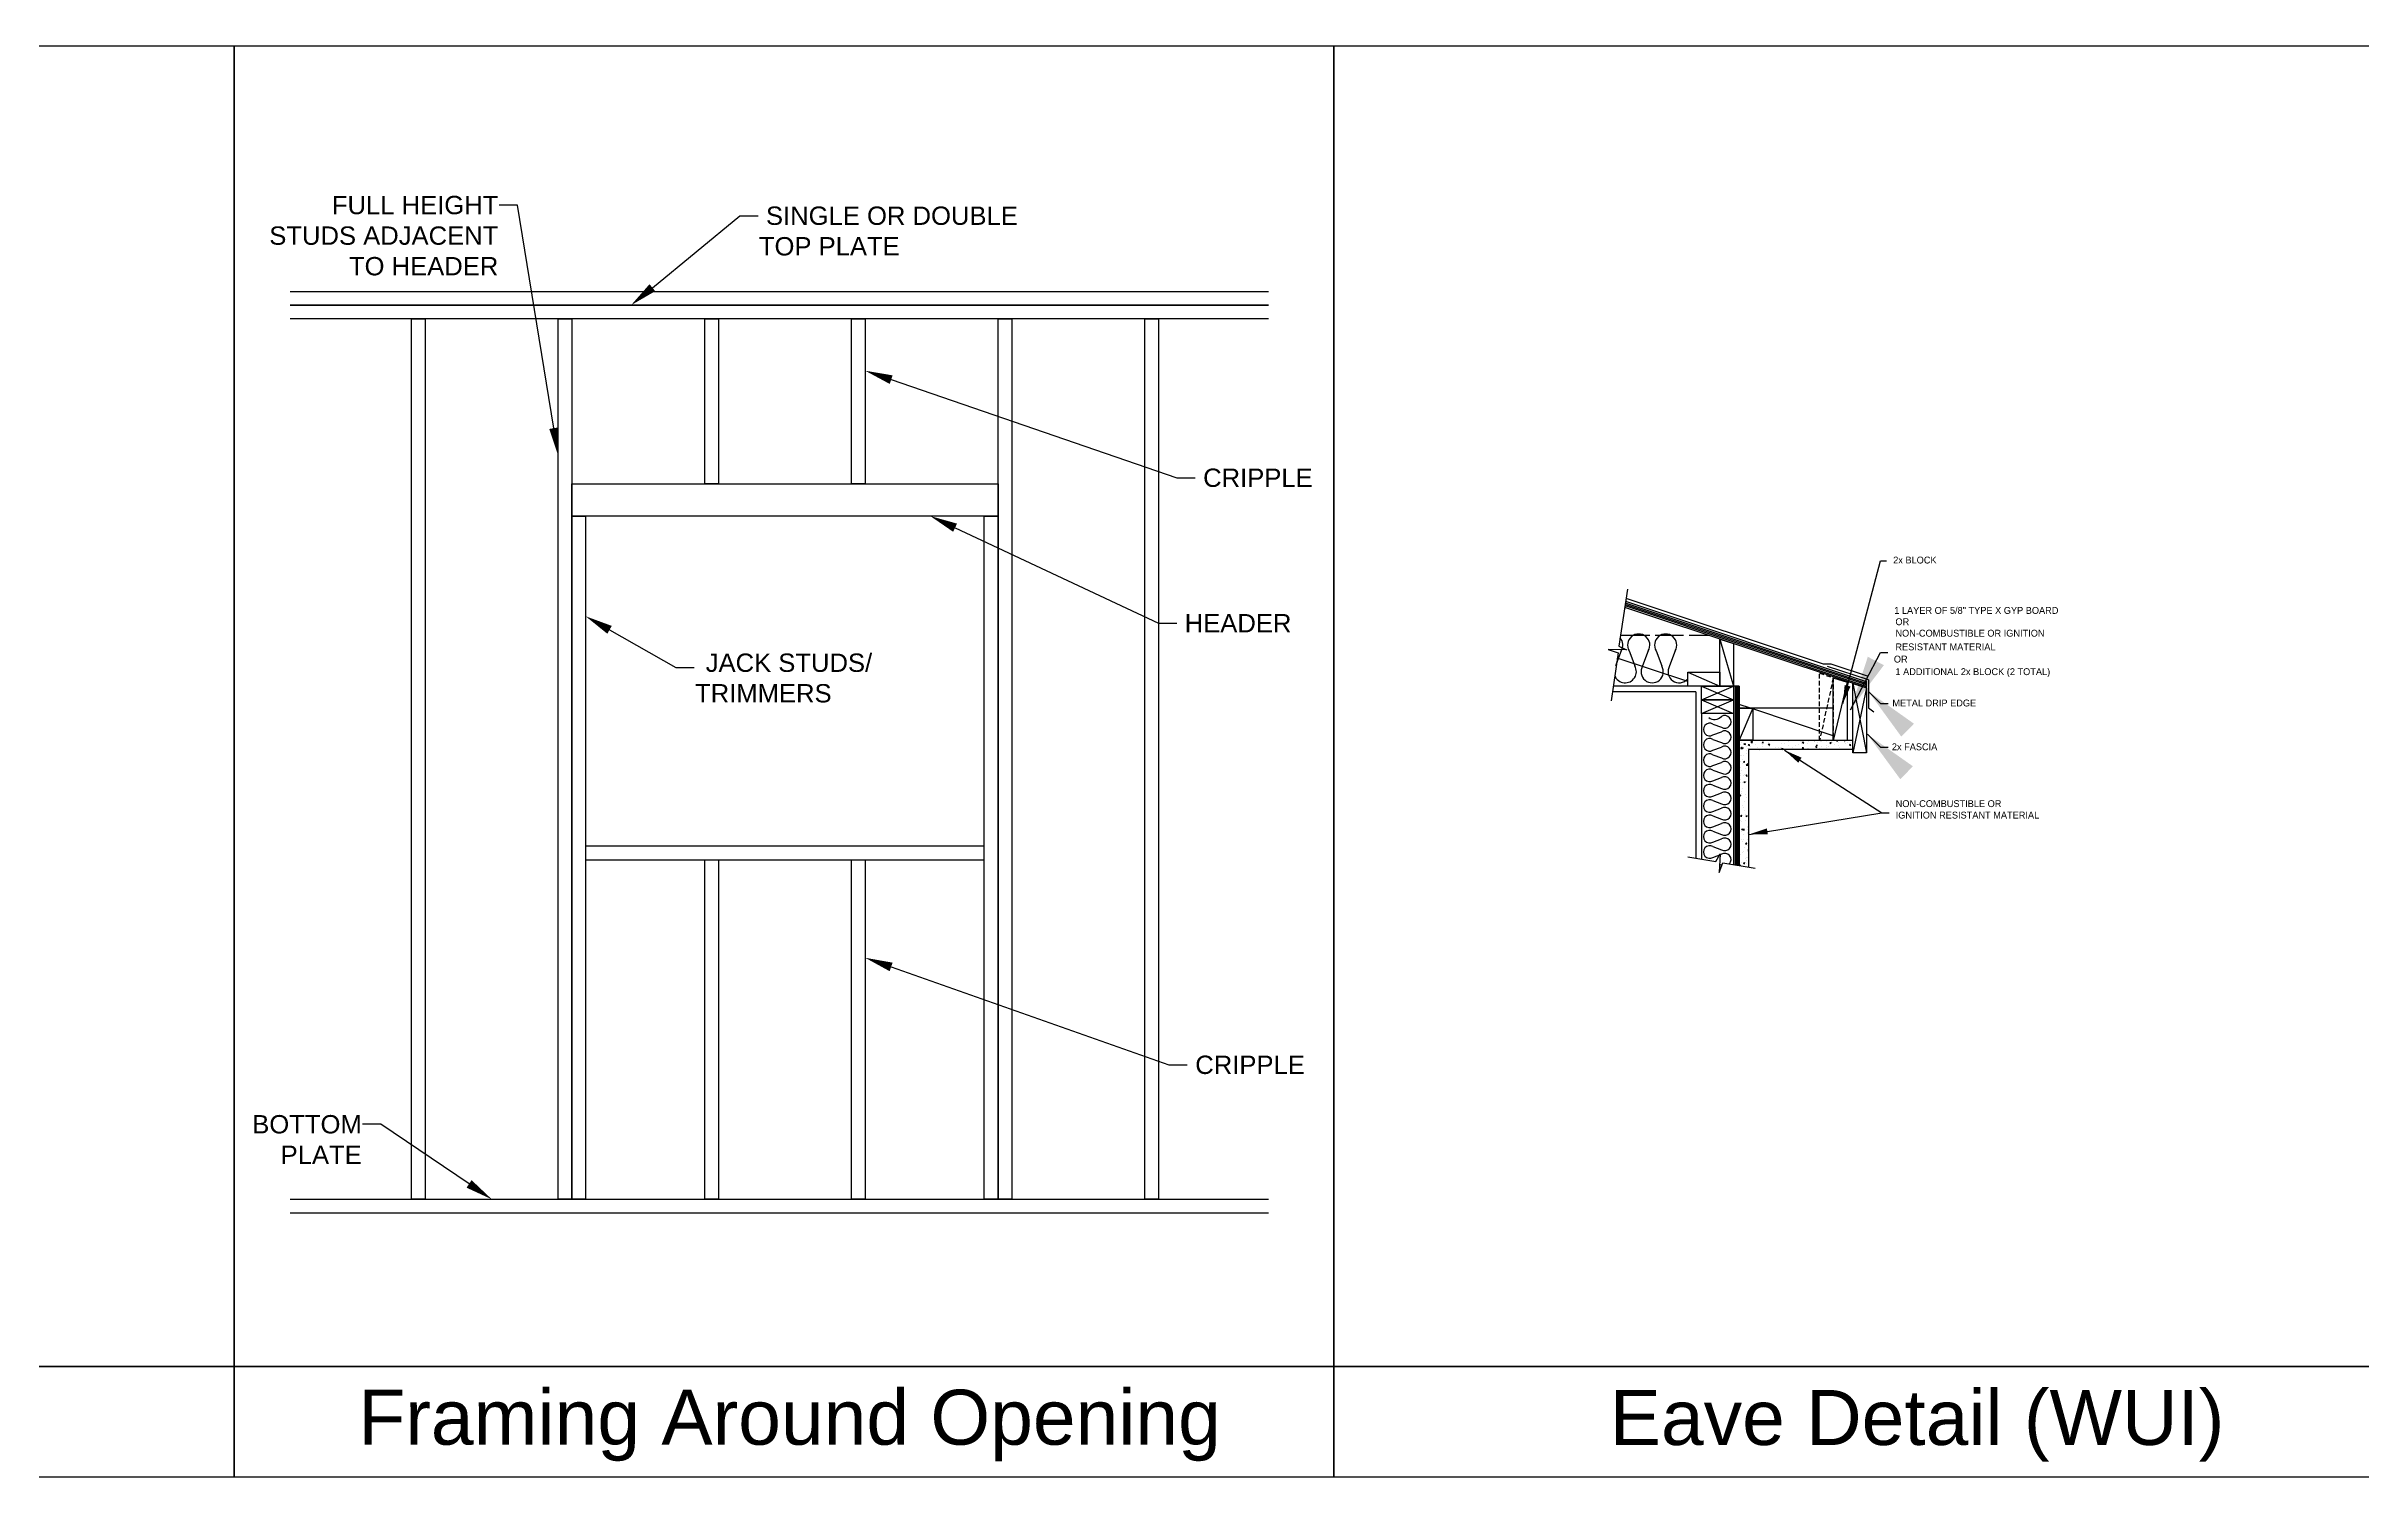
# Model space of a CAD drawing. Header units: inches. Extents: x -3572 to 2430, y -4559 to 3072.
# Drawn here: x 718.1 to 970.8, y 748.9 to 904.9 of the extents above; entities that cross this region are included whole.
import ezdxf
from ezdxf import colors
from ezdxf.entities.mleader import LeaderData, LeaderLine
from ezdxf.math import Vec2, Vec3

# ---------------------------------------------------------------- set-up
doc = ezdxf.new("R2010")
doc.units = ezdxf.units.IN
doc.header["$MEASUREMENT"] = 0
doc.linetypes.add('DASHED', pattern=[0.75, 0.5, -0.25])
doc.layers.add('Foundation - Schedules', color=7, linetype='Continuous')
doc.layers.add('Roof Framing - Details', color=7, linetype='Continuous')
doc.styles.add('1', font='1')
doc.styles.get("Standard").update_dxf_attribs({"font": 'arial.ttf'})
doc.dimstyles.get("Standard").update_dxf_attribs({"dimscale": 0.7, "dimtxt": 6, "dimasz": 6, "dimexe": 1, "dimexo": 3, "dimgap": 3, "dimtad": 0, "dimtih": 1, "dimtoh": 1, "dimdec": 4, "dimzin": 1, "dimdsep": 46, "dimlunit": 4, "dimtxsty": 'Standard', "dimblk": 'OBLIQUE', "dimcen": 0.09, "dimadec": 0, "dimazin": 0, "dimtfac": 1, "dimtdec": 4, "dimtofl": 0, "dimtmove": 0, "dimatfit": 3, "dimfxl": 1, "dimtolj": 1, "dimtzin": 0, "dimarcsym": 0})

# ---------------------------------------------------------------- blocks, each defined once
blk = doc.blocks.new('_Oblique')
at = {"color": 0, "linetype": 'ByBlock', "lineweight": -2}
blk.add_line((-0.5, -0.5), (0.5, 0.5), dxfattribs=at)
blk = doc.blocks.new('*X127')
at = {"color": 0}
for p, q in [((-149.72, -27.86), (-149.64, -27.78)), ((-149.54, -27.89), (-149.55, -27.78)), ((-150.1, -27.86), (-150.1, -27.86)), ((-150.07, -29.15), (-150.07, -29.15)), ((-150.05, -29.71), (-150.05, -29.71)), ((-150.03, -28.32), (-149.93, -28.2)), ((-150.03, -28.32), (-149.91, -28.33)), ((-150.02, -28.39), (-150.02, -28.39)), ((-150.02, -29.05), (-150.02, -29.05)), ((-150, -28.38), (-150, -28.38)), ((-149.95, -28.16), (-149.95, -28.16)), ((-149.91, -28.33), (-149.93, -28.2)), ((-149.93, -28.27), (-149.79, -28.22)), ((-149.93, -28.27), (-149.83, -28.34)), ((-149.87, -29.5), (-149.87, -29.5)), ((-149.83, -28.34), (-149.79, -28.22)), ((-149.82, -29.94), (-149.82, -29.94)), ((-149.79, -29.07), (-149.79, -29.07)), ((-149.75, -29.82), (-149.65, -29.71)), ((-149.75, -29.82), (-149.63, -29.83)), ((-149.72, -27.86), (-149.54, -27.89)), ((-149.63, -29.83), (-149.65, -29.71)), ((-149.47, -28.6), (-149.47, -28.6)), ((-149.45, -30.14), (-149.3, -29.97)), ((-149.45, -30.14), (-149.28, -30.16)), ((-149.42, -28.93), (-149.42, -28.93)), ((-149.28, -30.16), (-149.3, -29.97)), ((-149.27, -28.29), (-149.27, -28.29)), ((-150.21, -30.97), (-150.21, -30.97)), ((-150.14, -32.38), (-150.14, -32.38)), ((-150.13, -32), (-150.13, -32)), ((-150.12, -31.71), (-150.12, -31.71)), ((-150.11, -31.28), (-150.11, -31.28)), ((-150.1, -31.05), (-150.1, -31.05)), ((-150.07, -30.38), (-150.07, -30.38)), ((-149.95, -30.69), (-149.95, -30.69)), ((-149.9, -32.69), (-149.9, -32.69)), ((-149.88, -32.03), (-149.88, -32.03)), ((-149.79, -31.23), (-149.79, -31.23)), ((-149.71, -31.97), (-149.57, -31.92)), ((-149.71, -31.97), (-149.61, -32.04)), ((-149.61, -31.21), (-149.61, -31.21)), ((-149.61, -32.04), (-149.57, -31.92)), ((-149.58, -30.49), (-149.58, -30.49)), ((-149.54, -32.03), (-149.54, -32.03)), ((-149.47, -31.13), (-149.47, -31.13)), ((-149.47, -31.33), (-149.38, -31.21)), ((-149.47, -31.33), (-149.35, -31.34)), ((-149.35, -31.34), (-149.38, -31.21)), ((-149.38, -31.9), (-149.38, -31.9)), ((-149.22, -30.52), (-149.22, -30.52)), ((-149.22, -30.52), (-149.22, -30.53)), ((-150.2, -33.43), (-150.06, -33.37)), ((-150.2, -33.43), (-150.1, -33.49)), ((-150.19, -33.71), (-150.19, -33.71)), ((-150.17, -33.04), (-150.17, -33.04)), ((-150.1, -33.49), (-150.06, -33.37)), ((-149.96, -33.22), (-149.96, -33.22)), ((-149.93, -33.05), (-149.93, -33.05)), ((-149.88, -34.56), (-149.88, -34.56)), ((-149.72, -34.82), (-149.72, -34.82)), ((-149.69, -34.1), (-149.69, -34.1)), ((-149.65, -35.13), (-149.65, -35.13)), ((-149.51, -33.32), (-149.51, -33.32)), ((-149.48, -33.66), (-149.48, -33.66)), ((-149.26, -34.11), (-149.26, -34.11)), ((-150.07, -35.71), (-149.98, -35.6)), ((-150.07, -35.71), (-149.95, -35.72)), ((-150.05, -36.15), (-150.05, -36.15)), ((-150.01, -36.3), (-150.01, -36.3)), ((-150.01, -37.44), (-150.01, -37.44)), ((-149.95, -35.72), (-149.98, -35.6)), ((-149.98, -37.13), (-149.84, -37.08)), ((-149.98, -37.13), (-149.88, -37.2)), ((-149.97, -35.76), (-149.97, -35.76)), ((-149.89, -37.1), (-149.89, -37.1)), ((-149.88, -37.2), (-149.84, -37.08)), ((-149.8, -37.22), (-149.7, -37.1)), ((-149.8, -37.22), (-149.68, -37.23)), ((-149.8, -37.71), (-149.8, -37.71)), ((-149.68, -37.23), (-149.7, -37.1)), ((-149.49, -35.51), (-149.49, -35.51)), ((-149.49, -35.68), (-149.35, -35.63)), ((-149.49, -35.68), (-149.39, -35.75)), ((-149.49, -36.2), (-149.49, -36.2)), ((-149.39, -35.75), (-149.35, -35.63)), ((-149.37, -37.22), (-149.37, -37.22)), ((-149.3, -37.55), (-149.3, -37.55)), ((-149.3, -37.64), (-149.3, -37.64)), ((-149.28, -36.89), (-149.28, -36.89)), ((-149.28, -36.92), (-149.28, -36.92)), ((-149.25, -36.22), (-149.25, -36.22)), ((-149.23, -35.4), (-149.23, -35.4)), ((-149.23, -35.56), (-149.23, -35.56)), ((-150.16, -39.26), (-150.16, -39.26)), ((-150.12, -39.91), (-150.12, -39.91)), ((-149.97, -38.29), (-149.97, -38.29)), ((-149.89, -39.63), (-149.89, -39.63)), ((-149.83, -38.43), (-149.83, -38.43)), ((-149.77, -38.23), (-149.77, -38.23)), ((-149.73, -39.52), (-149.73, -39.52)), ((-149.6, -39.12), (-149.6, -39.12)), ((-149.52, -38.72), (-149.42, -38.61)), ((-149.52, -38.72), (-149.4, -38.73)), ((-149.49, -38.73), (-149.49, -38.73)), ((-149.49, -40.32), (-149.49, -40.32)), ((-149.4, -38.73), (-149.42, -38.61)), ((-149.4, -40.22), (-149.4, -40.22)), ((-149.37, -39.55), (-149.37, -39.55)), ((-149.35, -38.89), (-149.35, -38.89)), ((-149.32, -38.22), (-149.32, -38.22)), ((-149.27, -39.39), (-149.22, -39.37)), ((-149.27, -39.39), (-149.22, -39.42)), ((-149.24, -40.23), (-149.22, -40.2)), ((-149.24, -40.23), (-149.22, -40.23)), ((-150.16, -41.1), (-150.11, -41.04)), ((-150.1, -41.11), (-150.11, -41.04)), ((-149.98, -40.82), (-149.98, -40.82)), ((-149.76, -40.84), (-149.62, -40.78)), ((-149.76, -40.84), (-149.66, -40.9)), ((-149.66, -40.9), (-149.62, -40.78)), ((-149.42, -40.88), (-149.42, -40.88)), ((-149.38, -40.53), (-149.38, -40.53))]:
    blk.add_line(p, q, dxfattribs=at)

msp = doc.modelspace()

# ---------------------------------------------------------------- linework, layer by layer
at = {"color": 0}
for p, q in [((916.72853, 835.12211), (890.39165, 843.90107)), ((916.72853, 835.27362), (890.41355, 844.04528)), ((916.72853, 835.43461), (890.43682, 844.19852)), ((916.72853, 835.61046), (890.46224, 844.36589)), ((912.03206, 837.53016), (890.51343, 844.70304)), ((916.72853, 834.95165), (890.36701, 843.73882)), ((893.08633, 840.65414), (889.98605, 840.65414)), ((896.76239, 840.65414), (893.6621, 840.65414)), ((899.62106, 840.65414), (897.38244, 840.65414)), ((900.72853, 840.28498), (901.21365, 838.62561)), ((897.23209, 835.65295), (889.54686, 838.2147)), ((897.23209, 836.66359), (900.73209, 835.16359)), ((901.21365, 838.62561), (902.22853, 835.15414)), ((912.89484, 837.53016), (912.03206, 837.53016)), ((916.93854, 835.82805), (912.49734, 837.30845)), ((916.93854, 836.18226), (912.89484, 837.53016)), ((898.10353, 834.52914), (889.02402, 834.52914)), ((898.72853, 835.15414), (889.11268, 835.15414)), ((898.10353, 834.52914), (898.10353, 816.38765)), ((898.72853, 833.65414), (902.22853, 835.15414)), ((898.72853, 835.15414), (902.22853, 833.65414)), ((899.59239, 835.15414), (899.56404, 835.16359)), ((902.22853, 835.15414), (902.22853, 815.70035)), ((902.85353, 835.15414), (902.2294, 835.15414)), ((902.39885, 835.15414), (902.39885, 815.67197)), ((902.54094, 835.15414), (902.54094, 815.6483)), ((902.70197, 835.15414), (902.70197, 815.62147)), ((902.85353, 835.14397), (902.85353, 815.59621)), ((914.61227, 835.56582), (913.11227, 829.221)), ((915.22853, 835.45165), (916.72853, 827.88183)), ((916.72853, 834.95165), (915.22853, 827.88183)), ((916.72853, 834.95165), (916.72853, 835.74222)), ((916.93854, 835.82805), (916.93854, 832.79997)), ((898.72853, 833.65414), (902.22853, 832.15414)), ((898.72853, 832.15414), (902.22853, 833.65414)), ((898.72853, 832.15414), (898.72853, 816.28351)), ((904.33709, 832.74483), (902.83709, 829.24483)), ((913.11227, 832.74483), (902.83918, 832.74483)), ((904.08147, 832.74483), (902.85353, 833.15414)), ((913.11227, 829.73456), (904.33709, 832.65962)), ((916.93854, 832.79997), (917.53645, 832.33506)), ((915.22853, 829.23093), (902.83918, 829.23093)), ((903.06056, 828.96832), (903.06056, 828.96832)), ((903.96517, 828.76041), (903.83981, 828.73729)), ((903.95483, 828.64089), (903.83993, 828.73731)), ((903.95483, 828.64089), (903.96529, 828.76043)), ((904.29747, 829.11501), (904.10753, 829.09291)), ((904.26999, 828.93716), (904.10763, 829.09294)), ((904.26999, 828.93716), (904.29757, 829.11503)), ((904.6194, 828.80811), (904.6194, 828.80811)), ((904.65778, 829.16755), (904.65563, 829.17315)), ((904.65778, 829.16755), (904.66155, 829.17315)), ((905.26433, 828.91633), (905.26433, 828.91633)), ((905.34231, 828.78265), (905.34231, 828.78265)), ((905.46956, 829.03791), (905.34419, 829.01479)), ((905.45922, 828.91839), (905.34431, 829.01481)), ((905.45922, 828.91839), (905.46968, 829.03794)), ((906.03141, 829.01397), (906.03141, 829.01397)), ((906.17506, 828.78038), (906.0542, 828.82093)), ((906.10808, 828.68091), (906.05432, 828.82095)), ((906.10808, 828.68091), (906.17518, 828.7804)), ((906.1609, 828.85069), (906.1609, 828.85069)), ((907.45154, 828.88291), (907.45154, 828.88291)), ((907.79692, 828.91043), (907.79692, 828.91043)), ((908.23159, 828.69866), (908.23159, 828.69866)), ((908.24462, 829.13096), (908.24462, 829.13096)), ((908.9545, 828.6732), (908.9545, 828.6732)), ((909.26661, 828.74149), (909.26661, 828.74149)), ((909.53526, 829.16318), (909.53526, 829.16318)), ((909.6436, 828.90452), (909.6436, 828.90452)), ((909.69002, 829.16303), (909.69002, 829.16303)), ((909.8809, 829.00092), (909.76004, 829.04148)), ((909.81391, 828.90147), (909.76016, 829.0415)), ((909.81391, 828.90147), (909.88102, 829.00095)), ((910.3295, 828.90454), (910.3295, 828.90454)), ((910.35581, 829.13871), (910.35581, 829.13871)), ((911.0216, 829.11439), (911.0216, 829.11439)), ((911.05495, 829.11535), (911.05495, 829.11535)), ((911.36159, 828.7134), (911.23622, 828.69027)), ((911.35125, 828.59388), (911.23634, 828.6903)), ((911.35033, 829.02176), (911.35033, 829.02176)), ((911.35125, 828.59388), (911.36171, 828.71343)), ((911.68739, 829.09008), (911.68739, 829.09008)), ((911.77786, 829.08989), (911.77786, 829.08989)), ((912.35318, 829.06576), (912.35318, 829.06576)), ((912.36694, 828.62386), (912.36694, 828.62386)), ((912.86597, 828.9909), (912.74061, 828.96778)), ((912.85563, 828.87139), (912.74073, 828.96781)), ((912.85563, 828.87139), (912.86609, 828.99093)), ((912.86208, 828.89864), (912.86208, 828.89864)), ((913.01896, 829.04144), (913.01896, 829.04144)), ((913.25579, 828.79507), (913.25579, 828.79507)), ((913.51975, 829.12202), (913.50013, 829.17315)), ((913.51975, 829.12202), (913.55424, 829.17315)), ((913.65758, 828.65608), (913.65758, 828.65608)), ((913.68475, 829.01712), (913.68475, 829.01712)), ((914.36002, 829.14889), (914.33111, 829.17315)), ((914.35054, 828.9928), (914.35054, 828.9928)), ((914.36002, 829.14889), (914.36214, 829.17315)), ((914.45066, 828.90413), (914.45066, 828.90413)), ((914.66714, 829.00589), (914.66714, 829.00589)), ((915.03704, 828.73484), (914.91618, 828.7754)), ((914.97005, 828.63539), (914.9163, 828.77543)), ((914.97005, 828.63539), (915.03716, 828.73487)), ((915.01633, 828.96848), (915.01633, 828.96848)), ((903.1821, 828.36746), (903.1821, 828.36746)), ((903.20804, 828.59729), (903.20804, 828.59729)), ((903.2841, 828.32237), (903.2841, 828.32237)), ((903.63187, 828.51967), (903.63187, 828.51967)), ((903.84789, 828.34314), (903.84789, 828.34314)), ((915.22853, 828.23093), (903.86998, 828.23093)), ((903.86998, 828.23093), (903.86998, 815.42686)), ((904.07718, 828.57041), (904.07718, 828.57041)), ((904.51368, 828.31882), (904.51368, 828.31882)), ((904.8252, 828.4371), (904.8252, 828.4371)), ((905.09917, 828.18094), (905.09917, 828.18094)), ((905.17946, 828.2945), (905.17946, 828.2945)), ((905.36782, 828.60264), (905.36782, 828.60264)), ((905.40822, 828.28197), (905.40822, 828.28197)), ((905.84525, 828.27018), (905.84525, 828.27018)), ((906.13113, 828.25651), (906.13113, 828.25651)), ((906.16445, 828.51378), (906.16445, 828.51378)), ((906.51104, 828.24586), (906.51104, 828.24586)), ((906.82023, 828.48783), (906.82023, 828.48783)), ((907.17683, 828.22154), (907.17683, 828.22154)), ((907.18289, 828.46122), (907.18289, 828.46122)), ((907.35778, 828.4312), (907.35778, 828.4312)), ((907.62536, 828.29374), (907.5045, 828.3343)), ((907.55838, 828.19428), (907.50462, 828.33432)), ((907.55838, 828.19428), (907.62548, 828.29377)), ((907.84261, 828.19722), (907.84261, 828.19722)), ((908.69704, 828.50788), (908.69704, 828.50788)), ((909.85721, 828.4359), (909.73184, 828.41277)), ((909.84687, 828.31638), (909.73196, 828.4128)), ((909.84687, 828.31638), (909.85732, 828.43593)), ((909.89036, 828.42531), (909.89036, 828.42531)), ((910.28323, 828.34359), (910.28323, 828.34359)), ((910.43242, 828.37838), (910.43242, 828.37838)), ((911.3312, 828.51429), (911.21034, 828.55485)), ((911.26421, 828.41484), (911.21046, 828.55487)), ((911.22962, 828.50198), (911.22962, 828.50198)), ((911.26421, 828.41484), (911.33132, 828.51432)), ((911.57387, 828.37581), (911.57387, 828.37581)), ((911.84378, 828.58921), (911.84378, 828.58921)), ((912.42295, 828.41941), (912.42295, 828.41941)), ((912.56669, 828.56375), (912.56669, 828.56375)), ((913.38894, 828.23439), (913.38894, 828.23439)), ((913.7622, 828.49609), (913.7622, 828.49609)), ((914.04461, 828.26893), (914.04461, 828.26893)), ((914.95553, 828.41351), (914.95553, 828.41351)), ((915.23869, 828.29187), (915.17287, 828.28421)), ((915.22853, 828.23093), (915.17297, 828.28424))]:
    msp.add_line(p, q, dxfattribs=at)
at = {"color": 0, "linetype": 'Continuous'}
for p, q in [((889.98088, 838.99956), (889.36628, 837.34575)), ((890.83821, 838.99956), (891.45281, 837.34575)), ((892.92474, 838.99956), (892.31014, 837.34575)), ((893.78207, 838.99956), (894.39666, 837.34575)), ((895.86859, 838.99956), (895.25399, 837.34575)), ((899.9812, 831.00923), (900.91891, 830.66075)), ((899.9812, 829.82617), (900.91891, 830.17465)), ((899.9812, 829.34006), (900.91891, 828.99159)), ((899.9812, 828.157), (900.91891, 828.50548)), ((899.9812, 827.6709), (900.91891, 827.32242)), ((899.9812, 826.48784), (900.91891, 826.83631)), ((899.9812, 826.00173), (900.91891, 825.65325)), ((899.9812, 824.81867), (900.91891, 825.16715)), ((899.9812, 824.33256), (900.91891, 823.98409)), ((899.9812, 823.1495), (900.91891, 823.49798)), ((899.9812, 822.6634), (900.91891, 822.31492)), ((899.9812, 821.48034), (900.91891, 821.82881)), ((899.9812, 820.99423), (900.91891, 820.64575)), ((899.9812, 819.81117), (900.91891, 820.15965)), ((899.9812, 819.32506), (900.91891, 818.97659)), ((899.9812, 818.142), (900.91891, 818.49048)), ((899.9812, 817.6559), (900.91891, 817.30742)), ((899.9812, 816.47284), (900.91891, 816.82131)), ((900.70176, 815.71895), (900.91891, 815.63825))]:
    msp.add_line(p, q, dxfattribs=at)
at = {"color": 0, "linetype": 'DASHED'}
msp.add_line((913.11227, 836.06488), (911.61462, 829.221), dxfattribs=at)
for points in [[(618.62703, 904.92992), (618.62703, 760.92992), (738.62703, 760.92992), (738.62703, 904.92992), (618.62703, 904.92992)], [(738.62703, 904.92992), (738.62703, 760.92992), (858.62703, 760.92992), (858.62703, 904.92992), (738.62703, 904.92992)], [(858.62703, 904.92992), (858.62703, 760.92992), (978.62703, 760.92992), (978.62703, 904.92992), (858.62703, 904.92992)], [(618.62703, 760.92992), (618.62703, 748.92992), (738.62703, 748.92992), (738.62703, 760.92992), (618.62703, 760.92992)], [(738.62703, 760.92992), (738.62703, 748.92992), (858.62703, 748.92992), (858.62703, 760.92992), (738.62703, 760.92992)], [(858.62703, 760.92992), (858.62703, 748.92992), (978.62703, 748.92992), (978.62703, 760.92992), (858.62703, 760.92992)]]:
    msp.add_lwpolyline(points)
at = {"color": 0}
for points in [[(890.67051, 845.7374), (889.72651, 839.52104), (890.56291, 839.09594), (888.55872, 839.14158), (889.62632, 838.77481), (888.88323, 833.53673)], [(900.72853, 838.62561), (900.72853, 840.28498)], [(900.72853, 840.28498), (902.22853, 839.78498), (902.22853, 838.62561)], [(902.22853, 838.75388), (902.22853, 835.15414), (900.72853, 835.15414), (900.72853, 838.75388)], [(897.25346, 816.52928), (900.31159, 816.01975), (900.76294, 816.84228), (900.65392, 814.84053), (901.05428, 815.896), (904.59297, 815.3064)]]:
    msp.add_lwpolyline(points, dxfattribs=at)
for points in [[(897.23209, 835.16359), (897.23209, 836.66359), (900.73209, 836.66359), (900.73209, 835.16359)], [(898.72853, 833.65414), (898.72853, 835.15414), (902.22853, 835.15414), (902.22853, 833.65414)], [(913.11227, 836.06488), (914.61227, 835.56582), (914.61227, 829.221), (913.11227, 829.221)], [(915.22853, 835.45165), (916.72853, 834.95165), (916.72853, 827.88183), (915.22853, 827.88183)], [(898.72853, 832.15414), (898.72853, 833.65414), (902.22853, 833.65414), (902.22853, 832.15414)], [(902.83709, 832.74483), (904.33709, 832.74483), (904.33709, 829.24483), (902.83709, 829.24483)]]:
    msp.add_lwpolyline(points, close=True, dxfattribs=at)
at = {"color": 0, "linetype": 'DASHED'}
msp.add_lwpolyline([(911.61462, 836.5641), (913.11227, 836.06488), (913.11462, 829.221), (911.61462, 829.221)], close=True, dxfattribs=at)
at = {"color": 0, "linetype": 'Continuous'}
for centre, radius, start, end in [((888.93762, 839.62089), 1.21426, 329.2237778, 40.470697), ((891.88147, 839.62089), 1.21426, 329.2237778, 210.7762222), ((894.82533, 839.62089), 1.21426, 329.2237778, 210.7762222), ((890.40954, 836.72443), 1.21426, 200.7866033, 30.7762222), ((893.3534, 836.72443), 1.21426, 149.2237778, 30.7762222), ((896.29726, 836.72443), 1.21426, 149.2237778, 320.342463), ((900.14821, 832.567), 1.05687, 233.3018016, 316.8219903), ((901.2712, 831.25228), 0.68849, 239.2237778, 120.7762222), ((899.62891, 830.4177), 0.68849, 59.2237778, 300.7762222), ((899.62891, 828.74853), 0.68849, 59.2237778, 300.7762222), ((901.2712, 829.58312), 0.68849, 239.2237778, 120.7762222), ((899.62891, 827.07937), 0.68849, 59.2237778, 300.7762222), ((899.62891, 825.4102), 0.68849, 59.2237778, 300.7762222), ((901.2712, 827.91395), 0.68849, 239.2237778, 120.7762222), ((901.2712, 826.24478), 0.68849, 239.2237778, 120.7762222), ((899.62891, 823.74103), 0.68849, 59.2237778, 300.7762222), ((901.2712, 824.57562), 0.68849, 239.2237778, 120.7762222), ((901.2712, 822.90645), 0.68849, 239.2237778, 120.7762222), ((899.62891, 822.07187), 0.68849, 59.2237778, 300.7762222), ((899.62891, 820.4027), 0.68849, 59.2237778, 300.7762222), ((901.2712, 821.23728), 0.68849, 239.2237778, 120.7762222), ((899.62891, 818.73353), 0.68849, 59.2237778, 300.7762222), ((901.2712, 819.56812), 0.68849, 239.2237778, 120.7762222), ((901.2712, 817.89895), 0.68849, 239.2237778, 120.7762222), ((899.62891, 817.06437), 0.68849, 59.2237778, 300.7762222), ((901.2712, 816.22978), 0.68849, 318.5353559, 120.7762222), ((901.2712, 816.22978), 0.68849, 239.2237778, 242.1820466)]:
    msp.add_arc(centre, radius, start, end, dxfattribs=at)
at = {"layer": 'Foundation - Schedules'}
for p, q in [((744.76536, 878.20192), (851.5054, 878.20192)), ((744.76536, 876.70192), (851.5054, 876.70192)), ((851.5054, 876.70192), (744.76536, 876.70192)), ((851.5054, 875.20192), (744.76536, 875.20192)), ((744.76536, 779.17909), (851.5054, 779.17909)), ((851.5054, 777.67909), (744.76536, 777.67909))]:
    msp.add_line(p, q, dxfattribs=at)
for points in [[(775.48377, 857.20192), (821.98377, 857.20192), (821.98377, 853.70192), (775.48377, 853.70192)], [(776.98377, 817.70192), (776.98377, 816.20192), (820.48377, 816.20192), (820.48377, 817.70192)]]:
    msp.add_lwpolyline(points, close=True, dxfattribs=at)
at = {"layer": 'Roof Framing - Details'}
for points in [[(757.98377, 779.17909), (757.98377, 875.20192), (759.48377, 875.20192), (759.48377, 779.17909), (757.98377, 779.17909)], [(773.98377, 779.17909), (773.98377, 875.20192), (775.48377, 875.20192), (775.48377, 779.17909), (773.98377, 779.17909)], [(789.98377, 857.20192), (789.98377, 875.20192), (791.48377, 875.20192), (791.48377, 857.20192), (789.98377, 857.20192)], [(805.98377, 857.20192), (805.98377, 875.20192), (807.48377, 875.20192), (807.48377, 857.20192), (805.98377, 857.20192)], [(821.98377, 779.17909), (821.98377, 875.20192), (823.48377, 875.20192), (823.48377, 779.17909), (821.98377, 779.17909)], [(837.98377, 779.17909), (837.98377, 875.20192), (839.48377, 875.20192), (839.48377, 779.17909), (837.98377, 779.17909)], [(775.48377, 779.17909), (775.48377, 853.70192), (776.98377, 853.70192), (776.98377, 779.17909), (775.48377, 779.17909)], [(820.48377, 779.17909), (820.48377, 853.70192), (821.98377, 853.70192), (821.98377, 779.17909), (820.48377, 779.17909)], [(789.98377, 779.17909), (789.98377, 816.20192), (791.48377, 816.20192), (791.48377, 779.17909), (789.98377, 779.17909)], [(805.98377, 779.17909), (805.98377, 816.20192), (807.48377, 816.20192), (807.48377, 779.17909), (805.98377, 779.17909)]]:
    msp.add_lwpolyline(points, dxfattribs=at)

# ---------------------------------------------------------------- block references
at = {"color": 0}
msp.add_blockref('*X127', (1053.07094, 856.68196), dxfattribs=at)

# ---------------------------------------------------------------- texts
at = {"color": 0, "style": '1'}
for s, p in [('2x BLOCK', (919.6462, 848.52747)), ('1 LAYER OF 5/8" TYPE X GYP BOARD  ', (919.76417, 843.03254)), ('OR', (919.89208, 841.7985)), ('NON-COMBUSTIBLE OR IGNITION ', (919.89208, 840.5485)), ('RESISTANT MATERIAL', (919.89208, 839.05653)), ('OR', (919.71896, 837.71994)), ('1 ADDITIONAL 2x BLOCK (2 TOTAL)', (919.89208, 836.35374)), ('METAL DRIP EDGE', (919.55988, 832.93539)), ('2x FASCIA', (919.50168, 828.15732)), ('NON-COMBUSTIBLE OR', (919.92082, 821.95844)), ('IGNITION RESISTANT MATERIAL', (919.92082, 820.70844))]:
    msp.add_text(s, height=0.75, dxfattribs=at).set_placement(p)
at = {"char_height": 6, "attachment_point": 1}
for s, insert in [('Framing Around Opening', (752.18395, 758.41544)), ('Eave Detail (WUI)', (888.72261, 758.38572))]:
    msp.add_mtext_dynamic_manual_height_columns(s, width=112.2279418, gutter_width=1, heights=[0], dxfattribs=dict(at, insert=insert))

# ---------------------------------------------------------------- leaders
at = {"color": 0}
for points, override in [([(914.1615, 833.2594), (918.24869, 848.80854), (918.92049, 848.80854)], {"dimscale": 1, "dimasz": 2}), ([(914.97213, 832.57818), (918.24869, 838.83437), (919.06268, 838.83437)], {"dimscale": 1}), ([(916.9499, 834.56449), (918.28069, 833.25126), (919.09468, 833.25126)], {"dimscale": 1}), ([(916.82896, 829.90454), (918.28069, 828.48048), (919.09468, 828.48048)], {"dimscale": 1}), ([(907.79033, 828.15916), (918.40969, 821.31896), (919.22368, 821.31896)], {"dimscale": 1, "dimasz": 2}), ([(903.94526, 818.98387), (918.40969, 821.31896), (919.22368, 821.31896)], {"dimscale": 1, "dimasz": 2})]:
    msp.add_leader(points, dimstyle='Standard', override=override, dxfattribs=at)
at = {"layer": 'Foundation - Schedules'}
ml = msp.add_multileader_mtext('Standard', dxfattribs=at)
ml.set_content(' FULL HEIGHT \\PSTUDS ADJACENT\\P TO HEADER', color=256)
ml.set_leader_properties()
ml.build(insert=Vec2(0, 0))
ml.multileader.update_dxf_attribs({"dogleg_length": 2, "arrow_head_size": 3})
ctx = ml.context
ctx.base_point, ctx.char_height, ctx.arrow_head_size, ctx.landing_gap_size, ctx.plane_origin = Vec3(742.55751, 887.60315), 2, 3, 0.09, Vec3(773.98377, 860.31758)
ctx.text_align_type = 2
notes = []
notes.append((ctx, [(1, (1, 1, 0), (769.54925, 887.60315), (-1, 0), 2, [(0, [(773.98377, 860.31758)], 0, [])])]))
ctx.mtext.insert, ctx.mtext.width, ctx.mtext.alignment, ctx.mtext.flow_direction = Vec3(767.45925, 888.62021), 47.6828104, 3, 5
ml = msp.add_multileader_mtext('Standard', dxfattribs=at)
ml.set_content(' SINGLE OR DOUBLE \\PTOP PLATE', color=256)
ml.set_leader_properties()
ml.build(insert=Vec2(0, 0))
ml.multileader.update_dxf_attribs({"dogleg_length": 2, "arrow_head_size": 3})
ctx = ml.context
ctx.base_point, ctx.char_height, ctx.arrow_head_size, ctx.landing_gap_size, ctx.plane_origin = Vec3(795.79703, 886.43988), 2, 3, 0.09, Vec3(781.94776, 876.70192)
notes.append((ctx, [(0, (1, 1, 0), (793.79703, 886.43988), (1, 0), 2, [(0, [(781.94776, 876.70192)], 0, [])])]))
ctx.mtext.insert, ctx.mtext.flow_direction = Vec3(795.88703, 887.45694), 5
ml = msp.add_multileader_mtext('Standard', dxfattribs=at)
ml.set_content(' CRIPPLE', color=256)
ml.set_leader_properties()
ml.build(insert=Vec2(0, 0))
ml.multileader.update_dxf_attribs({"dogleg_length": 2, "arrow_head_size": 3})
ctx = ml.context
ctx.base_point, ctx.char_height, ctx.arrow_head_size, ctx.landing_gap_size, ctx.plane_origin = Vec3(843.49258, 857.86184), 2, 3, 0.09, Vec3(807.48377, 869.55155)
notes.append((ctx, [(0, (1, 1, 0), (841.49258, 857.86184), (1, 0), 2, [(0, [(807.48377, 869.55155)], 0, [])])]))
ctx.mtext.insert, ctx.mtext.flow_direction = Vec3(843.58258, 858.87889), 5
ml = msp.add_multileader_mtext('Standard', dxfattribs=at)
ml.set_content(' HEADER', color=256)
ml.set_leader_properties()
ml.build(insert=Vec2(0, 0))
ml.multileader.update_dxf_attribs({"dogleg_length": 2, "arrow_head_size": 3})
ctx = ml.context
ctx.base_point, ctx.char_height, ctx.arrow_head_size, ctx.landing_gap_size, ctx.plane_origin = Vec3(841.48377, 842.0122), 2, 3, 0.09, Vec3(814.58205, 853.70192)
notes.append((ctx, [(0, (1, 1, 0), (839.48377, 842.0122), (1, 0), 2, [(0, [(814.58205, 853.70192)], 0, [])])]))
ctx.mtext.insert, ctx.mtext.flow_direction = Vec3(841.57377, 843.0122), 5
ml = msp.add_multileader_mtext('Standard', dxfattribs=at)
ml.set_content(' {\\H0.66667x;JACK STUDS/\\PTRIMMERS}', color=256)
ml.set_leader_properties()
ml.build(insert=Vec2(0, 0))
ml.multileader.update_dxf_attribs({"dogleg_length": 2, "arrow_head_size": 3})
ctx = ml.context
ctx.base_point, ctx.char_height, ctx.arrow_head_size, ctx.landing_gap_size, ctx.plane_origin = Vec3(788.83304, 837.18763), 3, 3, 0.09, Vec3(776.98377, 842.77129)
notes.append((ctx, [(0, (1, 1, 0), (786.83304, 837.18763), (1, 0), 2, [(0, [(776.98377, 842.77129)], 0, [])])]))
ctx.mtext.insert, ctx.mtext.flow_direction = Vec3(788.92304, 838.70469), 5
ml = msp.add_multileader_mtext('Standard', dxfattribs=at)
ml.set_content(' CRIPPLE', color=256)
ml.set_leader_properties()
ml.build(insert=Vec2(0, 0))
ml.multileader.update_dxf_attribs({"dogleg_length": 2, "arrow_head_size": 3})
ctx = ml.context
ctx.base_point, ctx.char_height, ctx.arrow_head_size, ctx.landing_gap_size, ctx.plane_origin = Vec3(842.63325, 793.83387), 2, 3, 0.09, Vec3(807.48377, 805.52358)
notes.append((ctx, [(0, (1, 1, 0), (840.63325, 793.83387), (1, 0), 2, [(0, [(807.48377, 805.52358)], 0, [])])]))
ctx.mtext.insert, ctx.mtext.flow_direction = Vec3(842.72325, 794.85092), 5
ml = msp.add_multileader_mtext('Standard', dxfattribs=at)
ml.set_content(' BOTTOM \\PPLATE', color=256)
ml.set_leader_properties()
ml.build(insert=Vec2(0, 0))
ml.multileader.update_dxf_attribs({"dogleg_length": 2, "arrow_head_size": 3})
ctx = ml.context
ctx.base_point, ctx.char_height, ctx.arrow_head_size, ctx.landing_gap_size, ctx.plane_origin = Vec3(739.95422, 787.3669), 2, 3, 0.09, Vec3(766.75033, 779.17909)
ctx.text_align_type = 2
notes.append((ctx, [(1, (1, 1, 0), (754.64991, 787.3669), (-1, 0), 2, [(0, [(766.75033, 779.17909)], 0, [])])]))
ctx.mtext.insert, ctx.mtext.alignment, ctx.mtext.flow_direction = Vec3(752.55991, 788.3669), 3, 5
for ctx, leaders in notes:
    for number, flags, end, landing, length, lines in leaders:
        leader = LeaderData()
        leader.index, (leader.has_last_leader_line, leader.has_dogleg_vector, leader.attachment_direction) = number, flags
        leader.last_leader_point, leader.dogleg_vector, leader.dogleg_length = Vec3(end), Vec3(landing), length
        for number, points, colour, breaks in lines:
            line = LeaderLine()
            line.index, line.vertices, line.color, line.breaks = number, Vec3.list(points), colors.encode_raw_color(colour), breaks
            leader.lines.append(line)
        ctx.leaders.append(leader)

doc.saveas('drawing.dxf')
